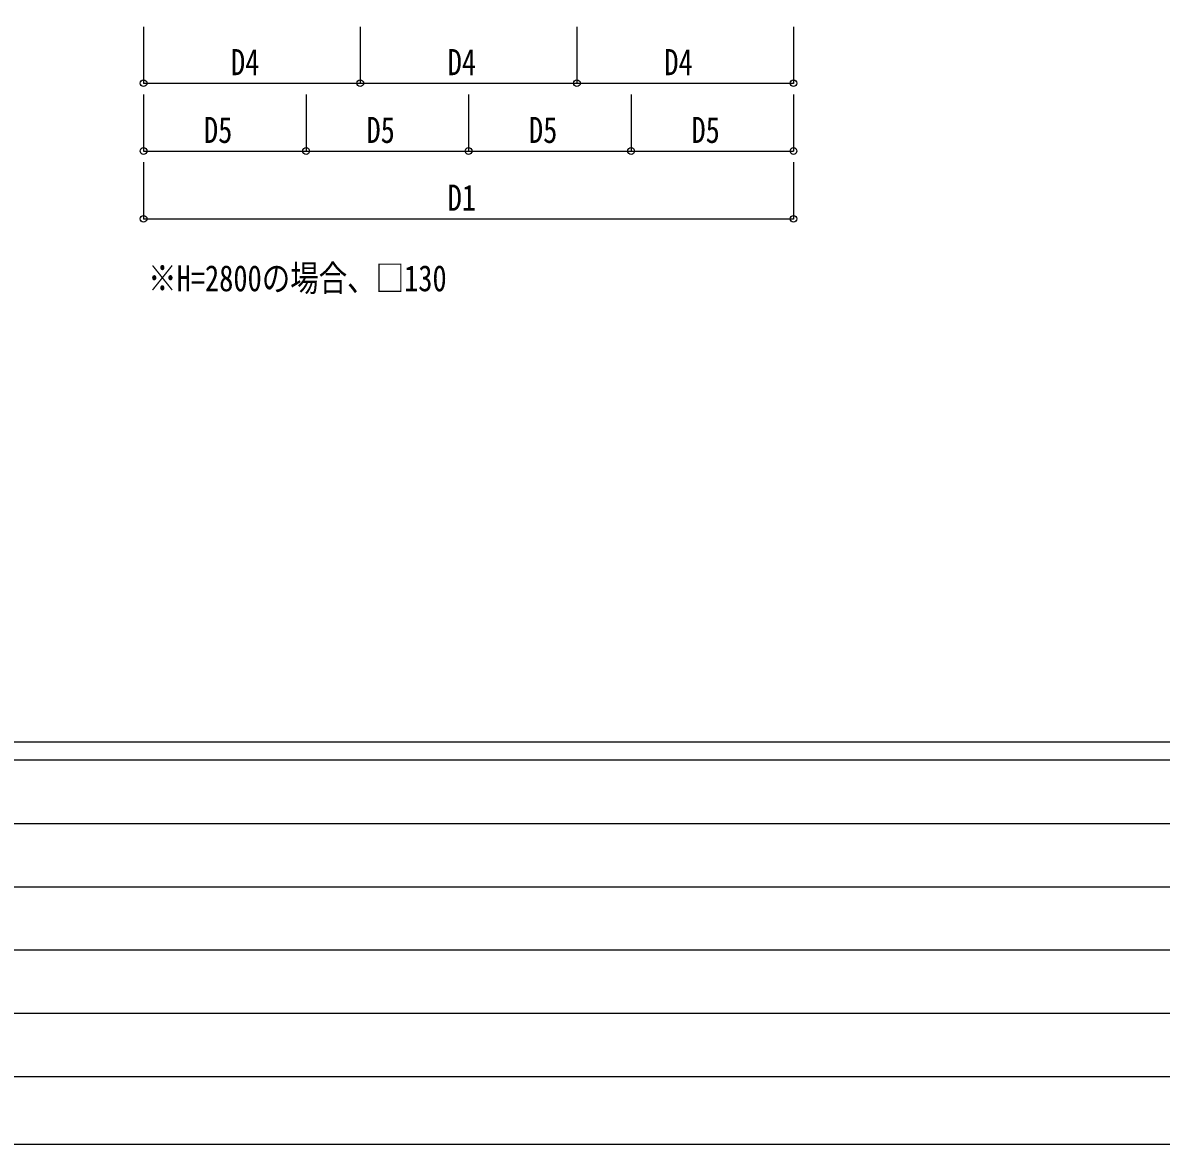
# Model space of a CAD drawing. Units: millimetres, scale not verified. Extents: x -16820 to 16820, y -11880 to 11880.
# Drawn here: x -10734 to -5693, y -11880 to -6916 of the extents above; entities that cross this region are included whole.
import ezdxf
from ezdxf.enums import TextEntityAlignment as Align

# ---------------------------------------------------------------- set-up
doc = ezdxf.new("R2010")
doc.units = ezdxf.units.MM
doc.header["$LTSCALE"] = 50
for name, color, linetype in [('0-2_USER1', 3, 'Continuous'), ('0-6_YKK_D', 6, 'Continuous'), ('0-7_YKK_ZWAK', 7, 'Continuous')]:
    doc.layers.add(name, color=color, linetype=linetype)
doc.styles.add('ＭＳ ゴシック', font='')
doc.styles.get('ＭＳ ゴシック').set_extended_font_data('MS Gothic')

msp = doc.modelspace()

# ---------------------------------------------------------------- linework, layer by layer
at = {"layer": '0-6_YKK_D'}
for p, q in [((-10199.17, -6933.64), (-10199.17, -7184.64)), ((-9239.84, -6933.64), (-9239.84, -7184.64)), ((-9239.84, -6933.64), (-9239.84, -7184.64)), ((-8280.51, -6933.64), (-8280.51, -7184.64)), ((-8280.51, -6933.64), (-8280.51, -7184.64)), ((-7321.17, -6933.64), (-7321.17, -7184.64)), ((-10199.17, -7183.64), (-9239.84, -7183.64)), ((-9239.84, -7183.64), (-8280.51, -7183.64)), ((-8280.51, -7183.64), (-7321.17, -7183.64)), ((-10199.17, -7233.64), (-10199.17, -7484.64)), ((-9479.67, -7233.64), (-9479.67, -7484.64)), ((-9479.67, -7233.64), (-9479.67, -7484.64)), ((-8760.17, -7233.64), (-8760.17, -7484.64)), ((-8760.17, -7233.64), (-8760.17, -7484.64)), ((-8040.67, -7233.64), (-8040.67, -7484.64)), ((-8040.67, -7233.64), (-8040.67, -7484.64)), ((-7321.17, -7233.64), (-7321.17, -7484.64)), ((-10199.17, -7483.64), (-9479.67, -7483.64)), ((-9479.67, -7483.64), (-8760.17, -7483.64)), ((-8760.17, -7483.64), (-8040.67, -7483.64)), ((-8040.67, -7483.64), (-7321.17, -7483.64)), ((-10199.17, -7533.64), (-10199.17, -7784.64)), ((-7321.17, -7533.64), (-7321.17, -7784.64)), ((-10199.17, -7783.64), (-7321.17, -7783.64))]:
    msp.add_line(p, q, dxfattribs=at)
for centre in [(-10199.17, -7183.64), (-9239.84, -7183.64), (-9239.84, -7183.64), (-8280.51, -7183.64), (-8280.51, -7183.64), (-7321.17, -7183.64), (-10199.17, -7483.64), (-9479.67, -7483.64), (-9479.67, -7483.64), (-8760.17, -7483.64), (-8760.17, -7483.64), (-8040.67, -7483.64), (-8040.67, -7483.64), (-7321.17, -7483.64), (-10199.17, -7783.64), (-7321.17, -7783.64)]:
    msp.add_circle(centre, 14.88, dxfattribs=at)
at = {"layer": '0-7_YKK_ZWAK'}
for p, q in [((15580.08, -10100), (-15619.92, -10100)), ((-5219.92, -10180), (-15619.92, -10180)), ((-15449.92, -10460), (-5419.92, -10460)), ((-15449.92, -10740), (-5419.92, -10740)), ((-15449.92, -11020), (-5419.92, -11020)), ((-15449.92, -11300), (-5419.92, -11300)), ((-15619.92, -11580), (-5219.92, -11580))]:
    msp.add_line(p, q, dxfattribs=at)
msp.add_lwpolyline([(-16820, -11880), (16820, -11880), (16820, 11880), (-16820, 11880)], close=True, dxfattribs=at)

# ---------------------------------------------------------------- texts
at = {"layer": '0-2_USER1', "style": 'ＭＳ ゴシック', "width": 0.8}
msp.add_text('※H=2800の場合、□130', height=115.5, dxfattribs=at).set_placement((-10179.08, -8139.16), align=Align.BOTTOM_LEFT)
at = {"layer": '0-6_YKK_D', "style": 'ＭＳ ゴシック', "width": 0.8}
for s, p in [('D4', (-9811.91, -7182.68)), ('D4', (-8852.57, -7182.68)), ('D4', (-7893.24, -7182.68)), ('D5', (-9931.82, -7482.68)), ('D5', (-9212.32, -7482.68)), ('D5', (-8492.82, -7482.68)), ('D5', (-7773.32, -7482.68)), ('D1', (-8852.57, -7782.68))]:
    msp.add_text(s, height=115.5, dxfattribs=at).set_placement(p, align=Align.BOTTOM_LEFT)

doc.saveas('drawing.dxf')
